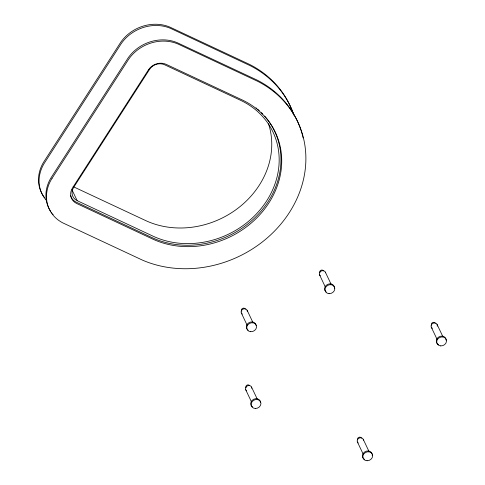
<?xml version="1.0" encoding="UTF-8"?>
<svg xmlns="http://www.w3.org/2000/svg" width="485" height="485" viewBox="0 0 485 485"><rect width="100%" height="100%" fill="white"/><g stroke="black" fill="none" stroke-linecap="round" stroke-linejoin="round"><path stroke-width="0.73" d="M73.156 186.64L145.597 220.542A84.402 73.241 -25.4 0 0 239.026 207.392A84.402 73.241 -25.4 0 0 268.496 123.754M77.151 200.657L153.017 236.159A84.402 73.241 -25.4 0 0 266.641 200.917A84.402 73.241 -25.4 0 0 240.433 100.249L164.573 64.747A11.167 9.694 -25.4 0 0 149.532 69.41L73.684 187.337A11.167 9.694 -25.4 0 0 77.151 200.657L71.992 189.793M437.064 324.41L442.653 336.178M431.256 327.108L437.155 339.53M325.362 272.14L331.261 284.562M319.548 274.837L325.138 286.611M363.241 439.325L368.83 451.092M357.433 442.023L363.332 454.445M247.132 310.261L252.721 322.034M241.354 313.043L247.253 325.465M251.539 387.054L257.129 398.828M245.725 389.752L251.624 402.18M247.653 329.818A5.038 4.371 -25.4 0 1 249.254 322.519A5.038 4.371 -25.4 0 1 256.153 325.538M248.108 330.164A5.038 4.371 -25.4 0 1 247.871 330M241.785 311.17A2.061 1.788 -25.4 0 1 242.555 308.418A2.061 1.788 -25.4 0 1 245.355 309.212M53.126 214.631A37.903 32.895 -25.4 0 1 52.453 213.837M51.804 213.024A37.903 32.895 -25.4 0 1 51.192 212.187M50.604 211.327A37.903 32.895 -25.4 0 1 50.931 177.94L128.016 58.091A37.903 32.895 -25.4 0 1 177.419 42.777L257.159 80.122A111.144 96.448 -25.4 0 1 300.809 129.659M301.003 130.241A111.144 96.448 -25.4 0 1 301.737 132.581M301.912 133.169A111.144 96.448 -25.4 0 1 302.713 136.133M302.858 136.734A111.144 96.448 -25.4 0 1 303.143 137.928M264.719 116.17A86.233 74.829 -25.4 0 1 258.426 214.152A86.233 74.829 -25.4 0 1 152.084 237.632L76.206 202.136A12.998 11.282 -25.4 0 1 70.561 195.504M256.007 107.84A86.233 74.829 -25.4 0 1 256.947 108.61M257.875 109.392A86.233 74.829 -25.4 0 1 259.239 110.592M261.427 112.672A86.233 74.829 -25.4 0 1 262.694 113.957M293.983 115.272A111.144 96.448 -25.4 0 0 250.327 65.742L170.593 28.391A37.903 32.895 -25.4 0 0 121.183 43.705L44.099 163.554A37.903 32.895 -25.4 0 0 46.293 200.244M44.39 197.407A37.903 32.895 -25.4 0 1 43.517 162.317L120.601 42.474A37.903 32.895 -25.4 0 1 170.005 27.154L249.745 64.505A111.144 96.448 -25.4 0 1 292.576 111.726M292.788 112.302A111.144 96.448 -25.4 0 1 293.395 114.036M431.88 327.963A3.207 2.783 -25.4 0 1 433.39 323.125A3.207 2.783 -25.4 0 1 437.221 326.169M432.323 328.278A3.207 2.783 -25.4 0 1 432.02 328.078M438.125 344.392A5.038 4.371 -25.4 0 1 439.137 336.748A5.038 4.371 -25.4 0 1 446.121 340.221M438.634 344.665A5.038 4.371 -25.4 0 1 438.373 344.538M431.62 325.192A2.061 1.788 -25.4 0 1 432.541 322.586A2.061 1.788 -25.4 0 1 435.257 323.271M364.387 459.301A5.038 4.371 -25.4 0 1 364.726 451.905A5.038 4.371 -25.4 0 1 372.171 454.075M372.25 454.633A5.038 4.371 -25.4 0 1 372.225 455.482M357.681 439.877A2.061 1.788 -25.4 0 1 358.797 437.361A2.061 1.788 -25.4 0 1 361.422 438.155M357.712 442.472A3.207 2.783 -25.4 0 1 359.343 438.028A3.207 2.783 -25.4 0 1 363.447 440.186M358.233 442.963A3.207 2.783 -25.4 0 1 357.827 442.611M251.994 406.527A5.038 4.371 -25.4 0 1 253.716 399.24A5.038 4.371 -25.4 0 1 260.548 402.362M252.436 406.879A5.038 4.371 -25.4 0 1 252.206 406.709M246.089 387.806A2.061 1.788 -25.4 0 1 246.92 385.181A2.061 1.788 -25.4 0 1 249.666 385.781M246.677 390.795A3.207 2.783 -25.4 0 1 247.356 385.884A3.207 2.783 -25.4 0 1 251.733 388.279M320.318 275.807A3.207 2.783 -25.4 0 1 321.04 271.145A3.207 2.783 -25.4 0 1 325.574 272.812M325.75 291.594A5.038 4.371 -25.4 0 1 327.575 284.404A5.038 4.371 -25.4 0 1 334.395 287.387M334.42 287.666A5.038 4.371 -25.4 0 1 334.401 288.236M326.181 291.958A5.038 4.371 -25.4 0 1 325.956 291.788M319.864 272.825A2.061 1.788 -25.4 0 1 320.834 270.321A2.061 1.788 -25.4 0 1 323.501 270.897M242.33 314.068A3.207 2.783 -25.4 0 1 243.015 309.109A3.207 2.783 -25.4 0 1 247.332 311.661M52.028 178.353L51.519 179.171A37.903 32.895 -25.4 0 0 62.917 222.942L142.693 260.233A111.144 96.448 -25.4 0 0 289.381 212.515A111.144 96.448 -25.4 0 0 257.747 81.359L178.007 44.008A37.903 32.895 -25.4 0 0 128.604 59.322L52.028 178.353M148.452 69.858L72.598 187.792A13.186 11.44 -25.4 0 0 76.697 203.512L152.569 239.02A86.415 74.987 -25.4 0 0 268.89 202.93A86.415 74.987 -25.4 0 0 242.07 99.868L166.197 64.359A13.186 11.44 -25.4 0 0 148.452 69.858M250.733 331.716A5.038 4.371 -25.4 0 0 256.28 325.277A5.038 4.371 -25.4 0 0 247.908 324.695A5.038 4.371 -25.4 0 0 250.733 331.716M440.768 345.908A5.038 4.371 -25.4 0 0 446.206 339.403A5.038 4.371 -25.4 0 0 437.809 338.942A5.038 4.371 -25.4 0 0 440.768 345.908M367.06 460.75A5.038 4.371 -25.4 0 0 372.292 454.112A5.038 4.371 -25.4 0 0 363.853 453.893A5.038 4.371 -25.4 0 0 367.06 460.75M255.359 408.479A5.038 4.371 -25.4 0 0 260.59 401.841A5.038 4.371 -25.4 0 0 252.145 401.628A5.038 4.371 -25.4 0 0 255.359 408.479M329.06 293.643A5.038 4.371 -25.4 0 0 334.504 287.132A5.038 4.371 -25.4 0 0 326.108 286.671A5.038 4.371 -25.4 0 0 329.06 293.643"/></g></svg>
